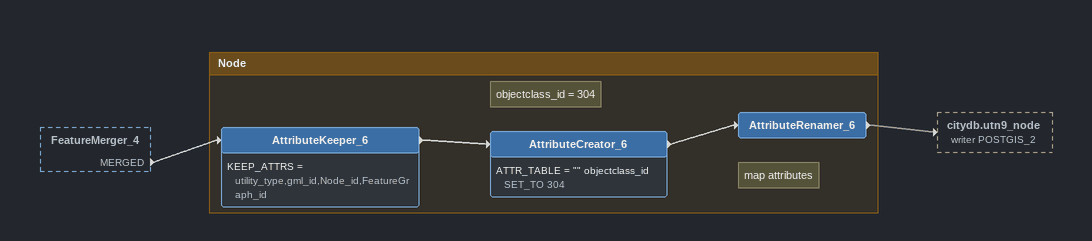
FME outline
FeatureMerger_4 [outside]
    MERGED -> AttributeKeeper_6

Bookmark: Node
AttributeKeeper_6
    KEEP_ATTRS = utility_type,gml_id,Node_id,FeatureGraph_id
    -> AttributeCreator_6
Note: objectclass_id = 304
AttributeCreator_6
    ATTR_TABLE = "" objectclass_id SET_TO 304
    -> AttributeRenamer_6
Note: map attributes
AttributeRenamer_6
    -> citydb.utn9_node (writer POSTGIS_2) [off]
